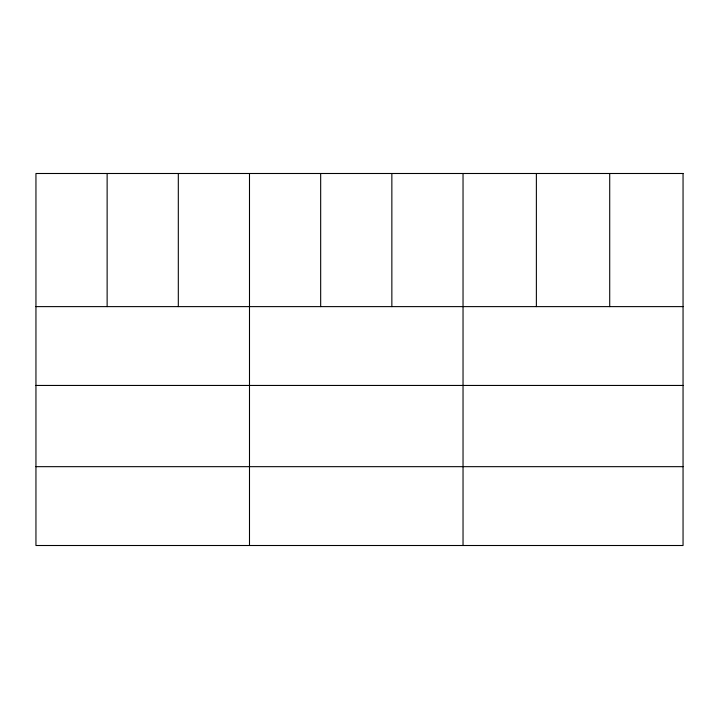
<?xml version="1.0" encoding="UTF-8"?>
<svg xmlns="http://www.w3.org/2000/svg" width="719" height="719" viewBox="0 0 719 719"><rect width="100%" height="100%" fill="white"/><g stroke="black" fill="none" stroke-linecap="round" stroke-linejoin="round"><path stroke-width="1.08" d="M35.95 306.618L683.05 306.618M35.95 385.447L683.05 385.447M35.95 466.667L683.05 466.667M609.712 173.495L609.712 306.618M536.374 173.495L536.374 306.618M463.036 173.495L463.036 545.505M391.855 173.495L391.855 306.618M320.674 173.495L320.674 306.618M249.493 173.495L249.493 545.505M178.312 173.495L178.312 306.618M107.131 173.495L107.131 306.618M683.05 173.495L35.95 173.495L35.95 545.505L683.05 545.505L683.05 173.495"/></g></svg>
